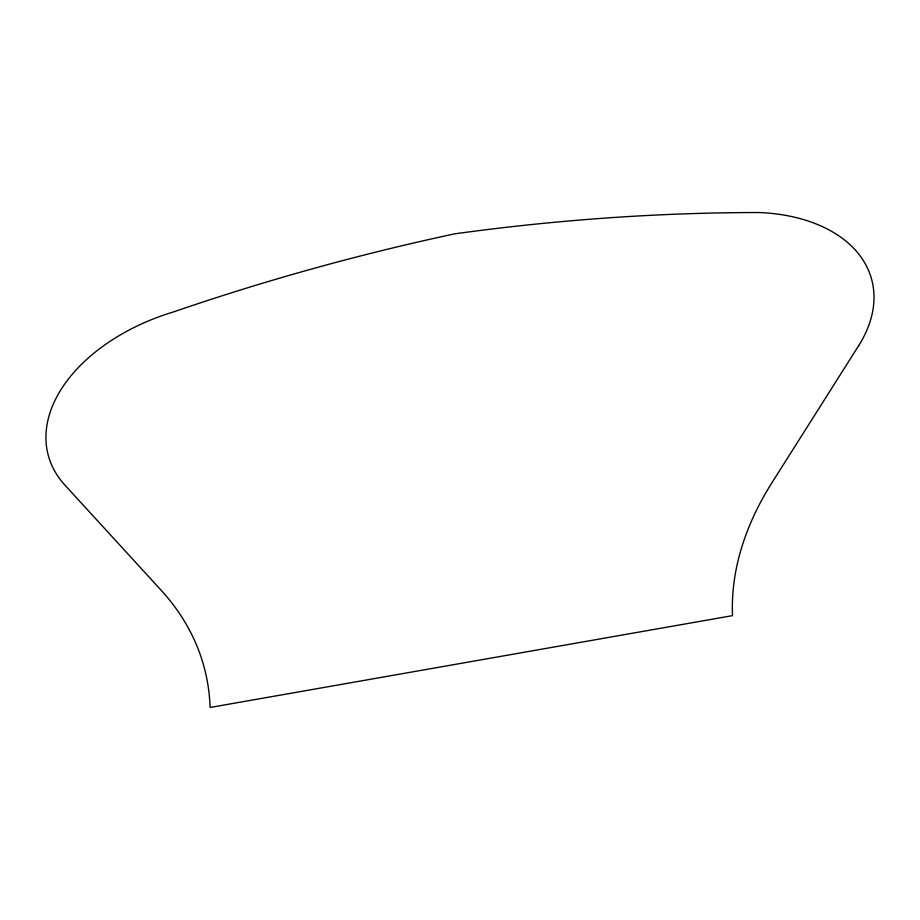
<?xml version="1.0" encoding="UTF-8"?>
<svg xmlns="http://www.w3.org/2000/svg" width="920" height="920" viewBox="0 0 920 920"><rect width="100%" height="100%" fill="white"/><g stroke="black" fill="none" stroke-linecap="round" stroke-linejoin="round"><path stroke-width="1.38" d="M858.705 345.598L771.983 482.666A426.454 272.976 -15.5 0 0 732.515 615.641L210.105 707.469A426.454 272.976 -15.5 0 0 160.988 590.077L64.929 485.139A164.553 105.328 -15.5 0 1 173.431 311.949A1559.457 998.223 -15.5 0 1 454.825 233.818A1559.446 998.211 -15.5 0 1 759.494 212.531A164.553 105.328 -15.5 0 1 858.705 345.598"/></g></svg>
